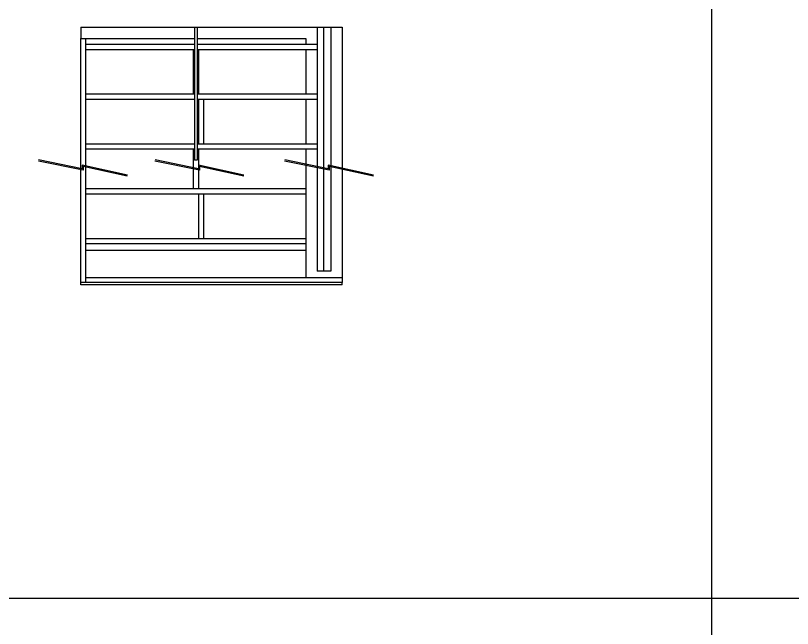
# Model space of a CAD drawing. Header units: millimetres. Extents: x -11841 to 102317, y -68819 to 40378.
# Drawn here: x 63545 to 70573, y -4338 to 1205 of the extents above; entities that cross this region are included whole.
import ezdxf

# ---------------------------------------------------------------- set-up
doc = ezdxf.new("R2010")
doc.units = ezdxf.units.MM
doc.layers.add('Border', color=7, linetype='Continuous', plot=False)
doc.linetypes.add('BATTING', pattern='A,0.00254,-2.54,[134,ltypeshp.shx,S=2.54,R=0,X=-2.54,Y=0],-5.08,[134,ltypeshp.shx,S=2.54,R=180,X=2.54,Y=0],-2.54', length=10.16254)

msp = doc.modelspace()

# ---------------------------------------------------------------- linework, layer by layer
at = {"ltscale": 0.58}
for p, q in [((64135.4, 1097.9), (66498.4, 1097.9)), ((64135.4, 1097.9), (64135.4, 995.4)), ((66272.9, 1097.9), (66272.9, -1108.4)), ((66395.9, 1097.9), (66395.9, -1108.4)), ((66498.4, 1097.9), (66498.4, 995.4)), ((64135.4, 995.4), (65163.4, 995.4)), ((64135.4, -1210.9), (64135.4, 995.4)), ((64182.4, -1210.9), (64182.4, 995.4)), ((65188.4, 995.4), (66170.4, 995.4)), ((66170.4, 995.4), (66170.4, 945.4)), ((66498.4, 995.4), (66498.4, -1210.9)), ((64182.4, 945.4), (65163.4, 945.4)), ((65188.4, 945.4), (66272.9, 945.4)), ((64182.4, 898.4), (65163.4, 898.4)), ((65188.4, 898.4), (66272.9, 898.4)), ((66170.4, 898.4), (66170.4, 495.4)), ((64182.4, 495.4), (65163.4, 495.4)), ((65188.4, 495.4), (66272.9, 495.4)), ((64182.4, 448.4), (65163.4, 448.4)), ((65188.4, 448.4), (66272.9, 448.4)), ((66170.4, 448.4), (66170.4, 45.4)), ((64182.4, 45.4), (65163.4, 45.4)), ((65188.4, 45.4), (66272.9, 45.4)), ((64182.4, -1.6), (65163.4, -1.6)), ((65188.4, -1.6), (66272.9, -1.6)), ((66170.4, -1.6), (66170.4, -860.9)), ((66170.4, -363.9), (64182.4, -363.9)), ((66170.4, -410.9), (64182.4, -410.9)), ((66170.4, -813.9), (64182.4, -813.9)), ((66170.4, -860.9), (64182.4, -860.9)), ((66170.4, -860.9), (66170.4, -1163.9)), ((66170.4, -920.9), (64182.4, -920.9)), ((66395.9, -1108.4), (66272.9, -1108.4)), ((64182.4, -1163.9), (66498.4, -1163.9)), ((66498.4, -1210.9), (64135.4, -1210.9)), ((64135.4, -1231.9), (64135.4, -1210.9)), ((66498.4, -1231.9), (64135.4, -1231.9)), ((66498.4, -1231.9), (66498.4, -1210.9))]:
    msp.add_line(p, q, dxfattribs=at)
at = {"ltscale": 0.3}
for p, q in [((65163.4, 1097.9), (65163.4, -102.1)), ((65188.4, 1097.9), (65188.4, -102.1)), ((65152.4, 898.4), (65152.4, 495.4)), ((65152.4, 898.4), (65163.4, 898.4)), ((65188.4, 898.4), (65199.4, 898.4)), ((65199.4, 898.4), (65199.4, 495.4)), ((65199.4, 448.4), (65199.4, 45.4)), ((65246.4, 448.4), (65246.4, 45.4)), ((65152.4, -1.6), (65152.4, -363.9)), ((65199.4, -1.6), (65199.4, -363.9)), ((65188.4, -102.1), (65163.4, -102.1)), ((65199.4, -410.9), (65199.4, -813.9)), ((65246.4, -410.9), (65246.4, -813.9))]:
    msp.add_line(p, q, dxfattribs=at)
at = {"linetype": 'BATTING', "ltscale": 0.3}
msp.add_line((66334.4, -1108.4), (66334.4, 1097.9), dxfattribs=at)
for p, q in [((64157.3, -194.9), (63752.5, -111.1)), ((64147.3, -182.6), (63754.5, -101.3)), ((65210, -194.9), (64805.3, -111.1)), ((65200, -182.6), (64807.3, -101.3)), ((66383.5, -194.9), (65978.7, -111.1)), ((66373.5, -182.6), (65980.7, -101.3)), ((64558.2, -238.2), (64147.3, -147.9)), ((64147.3, -147.9), (64147.3, -182.6)), ((64556.1, -247.9), (64157.3, -160.6)), ((64157.3, -160.6), (64157.3, -194.9)), ((65611, -238.2), (65200, -147.9)), ((65200, -147.9), (65200, -182.6)), ((65608.9, -247.9), (65210, -160.6)), ((65210, -160.6), (65210, -194.9)), ((66784.4, -238.2), (66373.5, -147.9)), ((66373.5, -147.9), (66373.5, -182.6)), ((66782.3, -247.9), (66383.5, -160.6)), ((66383.5, -160.6), (66383.5, -194.9)), ((29010.3, -4065.5), (102317, -4065.5))]:
    msp.add_line(p, q)
at = {"layer": 'Border'}
msp.add_lwpolyline([(28999.2, 13078.6), (69839.5, 13078.6), (69839.5, -14220.6), (28999.2, -14220.6)], close=True, dxfattribs=at)

doc.saveas('drawing.dxf')
